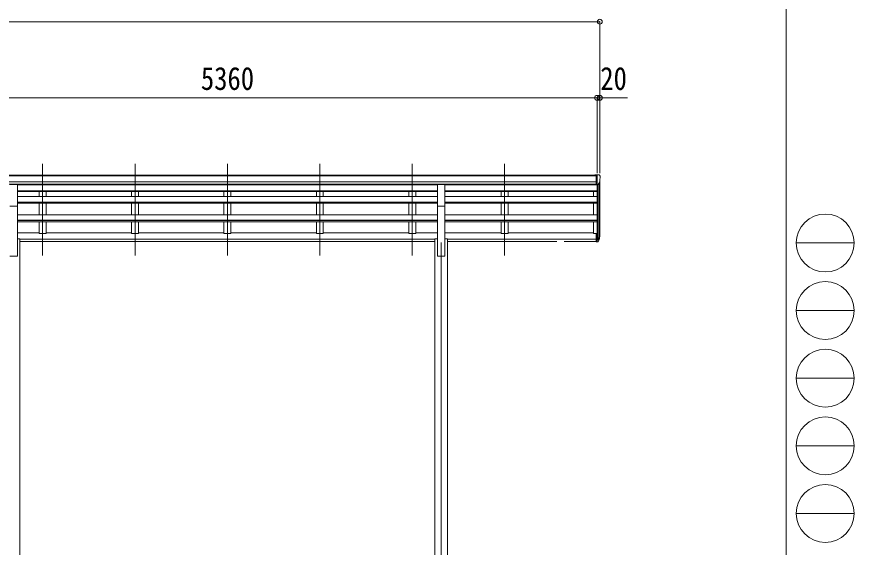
# Model space of a CAD drawing. Units: millimetres at full size. Extents: x -9783 to 9892, y -6828 to 6752.
# Drawn here: x 3819 to 9892, y -3468 to 377 of the extents above; entities that cross this region are included whole.
import ezdxf
from ezdxf.enums import TextEntityAlignment as Align

# ---------------------------------------------------------------- set-up
doc = ezdxf.new("R2010")
doc.units = ezdxf.units.MM
doc.header["$LTSCALE"] = 35
doc.header["$PDMODE"] = 32
doc.header["$PDSIZE"] = 35
for name, color, linetype, lineweight in [('0-1_本体', 4, 'Continuous', 9), ('0-2_部品', 7, 'Continuous', 9), ('0-8_PARTS2', 2, 'Continuous', 9), ('0-A_寸法', 6, 'Continuous', 9), ('F-0_240', 7, 'Continuous', 9)]:
    doc.layers.add(name, color=color, linetype=linetype, lineweight=lineweight)
doc.styles.add('ＭＳ ゴシック', font='')
doc.styles.get('ＭＳ ゴシック').set_extended_font_data('MS Gothic')

msp = doc.modelspace()

# ---------------------------------------------------------------- linework, layer by layer
at = {"layer": '0-1_本体'}
for p, q in [((8020.22, -770.7), (2683.22, -770.7)), ((8020.22, -776.05), (2683.22, -776.05)), ((8020.22, -819.58), (2673.22, -819.58)), ((8020.22, -837.25), (2673.22, -837.25)), ((6869.22, -839.62), (3824.22, -839.62)), ((6869.22, -842.62), (3824.22, -842.62)), ((3981.72, -839.62), (3981.72, -842.62)), ((4031.72, -839.62), (4031.72, -842.62)), ((4651.72, -839.62), (4651.72, -842.62)), ((4701.72, -839.62), (4701.72, -842.62)), ((5321.72, -839.62), (5321.72, -842.62)), ((5371.72, -839.62), (5371.72, -842.62)), ((5991.72, -839.7), (5991.72, -842.54)), ((6041.72, -839.7), (6041.72, -842.54)), ((6661.72, -839.7), (6661.72, -842.01)), ((6711.72, -839.7), (6711.72, -842.01)), ((8020.22, -839.62), (6924.22, -839.62)), ((8026.72, -842.62), (6924.22, -842.62)), ((7331.72, -839.7), (7331.72, -842.01)), ((7381.72, -839.7), (7381.72, -842.01)), ((8001.72, -842.62), (8001.72, -839.62)), ((8026.72, -842.08), (8026.72, -1192.57)), ((8032.72, -841.6), (8032.72, -1237.01)), ((8042.43, -826.25), (8042.43, -1219.01)), ((8046.72, -1196.43), (8046.72, -807.45)), ((3824.22, -884.78), (6869.22, -884.78)), ((3824.22, -886.17), (6869.22, -886.17)), ((3824.22, -889.95), (6869.22, -889.95)), ((3981.72, -889.95), (3981.72, -926.02)), ((4031.72, -889.95), (4031.72, -926.02)), ((4651.72, -889.95), (4651.72, -926.02)), ((4701.72, -889.95), (4701.72, -926.02)), ((5321.72, -889.95), (5321.72, -926.02)), ((5371.72, -889.95), (5371.72, -926.02)), ((5991.72, -889.95), (5991.72, -926.02)), ((6041.72, -889.95), (6041.72, -926.02)), ((6661.72, -889.95), (6661.72, -926.02)), ((6711.72, -889.95), (6711.72, -926.02)), ((6924.22, -884.78), (8026.72, -884.78)), ((6924.22, -886.17), (8026.72, -886.17)), ((6924.22, -889.95), (8026.72, -889.95)), ((7331.72, -889.95), (7331.72, -926.02)), ((7381.72, -889.95), (7381.72, -926.02)), ((8001.72, -926.02), (8001.72, -889.95)), ((3824.22, -926.02), (6869.22, -926.02)), ((3824.22, -966.76), (6869.22, -966.76)), ((3824.22, -968.24), (6869.22, -968.24)), ((3824.22, -1359.27), (3824.22, -971.04)), ((6869.22, -1359.27), (6869.22, -971.04)), ((6924.22, -926.02), (8026.72, -926.02)), ((6924.22, -966.76), (8026.72, -966.76)), ((6924.22, -968.24), (8026.72, -968.24)), ((6924.22, -1359.27), (6924.22, -971.04)), ((3824.22, -975.03), (6869.22, -975.03)), ((3981.72, -975.03), (3981.72, -1058.38)), ((4031.72, -975.03), (4031.72, -1058.38)), ((4651.72, -975.03), (4651.72, -1058.38)), ((4701.72, -975.03), (4701.72, -1058.38)), ((5321.72, -975.03), (5321.72, -1058.38)), ((5371.72, -975.03), (5371.72, -1058.38)), ((5991.72, -975.03), (5991.72, -1058.08)), ((6041.72, -975.03), (6041.72, -1058.08)), ((6661.72, -975.03), (6661.72, -1058.08)), ((6711.72, -975.03), (6711.72, -1058.08)), ((6924.22, -975.03), (8026.72, -975.03)), ((7331.72, -975.03), (7331.72, -1058.08)), ((7381.72, -975.03), (7381.72, -1058.08)), ((8001.72, -1058.38), (8001.72, -975.03)), ((6869.22, -1058.38), (3824.22, -1058.38)), ((8026.72, -1058.38), (6924.22, -1058.38)), ((3824.22, -1097.6), (6869.22, -1097.6)), ((3824.22, -1099.07), (6869.22, -1099.07)), ((3824.22, -1108.73), (6869.22, -1108.73)), ((3981.72, -1108.56), (3981.72, -1194.8)), ((4031.72, -1108.56), (4031.72, -1194.8)), ((4651.72, -1108.56), (4651.72, -1194.8)), ((4701.72, -1108.56), (4701.72, -1194.8)), ((5321.72, -1108.56), (5321.72, -1194.8)), ((5371.72, -1108.56), (5371.72, -1194.8)), ((5991.72, -1108.56), (5991.72, -1194.8)), ((6041.72, -1108.56), (6041.72, -1194.8)), ((6661.72, -1108.56), (6661.72, -1194.8)), ((6711.72, -1108.56), (6711.72, -1194.8)), ((6924.22, -1097.6), (8026.72, -1097.6)), ((6924.22, -1099.07), (8026.72, -1099.07)), ((6924.22, -1108.73), (8026.72, -1108.73)), ((7331.72, -1108.56), (7331.72, -1194.8)), ((7381.72, -1108.56), (7381.72, -1194.8)), ((8001.72, -1194.8), (8001.72, -1108.73)), ((3981.72, -1189.98), (3824.22, -1189.98)), ((3981.72, -1194.78), (4031.72, -1194.78)), ((4651.72, -1189.98), (4031.72, -1189.98)), ((4651.72, -1194.78), (4701.72, -1194.78)), ((5321.72, -1189.98), (4701.72, -1189.98)), ((5321.72, -1194.78), (5371.72, -1194.78)), ((5991.72, -1189.98), (5371.72, -1189.98)), ((5991.72, -1194.78), (6041.72, -1194.78)), ((6661.72, -1189.98), (6041.72, -1189.98)), ((6661.72, -1194.78), (6711.72, -1194.78)), ((6869.22, -1189.98), (6711.72, -1189.98)), ((7331.72, -1189.98), (6924.22, -1189.98)), ((7331.72, -1194.78), (7381.72, -1194.78)), ((8001.72, -1189.98), (7381.72, -1189.98)), ((8001.72, -1194.78), (8020.22, -1194.78)), ((3841.92, -1232.89), (3824.22, -1232.89)), ((3841.92, -1232.89), (3841.92, -4409.27)), ((6851.52, -1234.29), (3841.92, -1234.29)), ((6851.52, -1235.67), (3841.92, -1235.67)), ((6851.52, -1252.84), (3841.92, -1252.84)), ((6869.22, -1232.89), (6851.52, -1232.89)), ((6851.52, -1232.89), (6851.52, -4409.27)), ((6941.92, -1232.89), (6924.22, -1232.89)), ((6941.92, -1232.89), (6941.92, -4409.25)), ((8020.22, -1234.29), (6941.92, -1234.29)), ((8020.22, -1235.67), (6941.92, -1235.67)), ((7734.72, -1252.84), (6941.92, -1252.84)), ((8020.22, -1252.84), (7788.72, -1252.84)), ((3824.22, -1359.27), (3769.22, -1359.27)), ((6924.22, -1359.27), (6869.22, -1359.27))]:
    msp.add_line(p, q, dxfattribs=at)
at = {"layer": '0-2_部品'}
for p, q in [((8020.22, -768.65), (8010.22, -768.73)), ((8010.22, -770.25), (8010.22, -768.73)), ((8020.22, -840.63), (8020.22, -768.65)), ((8038.72, -768.65), (8020.22, -768.65)), ((8026.72, -841.63), (8026.72, -768.65)), ((8038.72, -768.65), (8041.05, -768.79)), ((8041.81, -769.21), (8045.87, -775.02)), ((8048.72, -778.02), (8048.72, -778.65)), ((3824.22, -838.51), (3769.22, -838.51)), ((3824.22, -995.47), (3824.22, -838.51)), ((6924.22, -838.51), (6869.22, -838.51)), ((6869.22, -995.47), (6869.22, -838.51)), ((6924.22, -995.47), (6924.22, -838.51)), ((8020.22, -840.63), (8026.72, -840.63)), ((8026.72, -841.63), (8031.92, -841.31)), ((8034.34, -839.82), (8043.62, -823.75)), ((3824.22, -995.47), (3769.22, -995.47)), ((6924.22, -995.47), (6869.22, -995.47)), ((8020.22, -1193.95), (8020.22, -1255.02)), ((8020.22, -1193.95), (8026.72, -1193.95)), ((8026.72, -1193.95), (8026.72, -1255.84)), ((8020.22, -1232.27), (8026.72, -1232.27)), ((8020.22, -1237.67), (8026.72, -1237.67)), ((8020.22, -1255.02), (8026.72, -1255.02)), ((8026.72, -1238.67), (8031.85, -1238.67)), ((8026.72, -1240.67), (8031.56, -1240.67)), ((8026.72, -1255.84), (8031.56, -1255.84)), ((8033.15, -1237.92), (8042.9, -1219.5)), ((8044.32, -1219.99), (8034.16, -1239.17)), ((8041.74, -1236.85), (8034.16, -1254.34))]:
    msp.add_line(p, q, dxfattribs=at)
for centre, radius, start, end in [((8040.99, -769.79), 1, 35, 86.5), ((7846.72, -778.65), 202, 347.09739, 0), ((8045.72, -778.02), 3, 0, 87), ((8031.74, -838.32), 3, 273.5, 330), ((7913.5, -1200.77), 133.22, 344.28698, 356.72013), ((7958.77, -1193.55), 88.05, 342.78929, 2.77608), ((7958.06, -1197.83), 89.07, 345.58812, 5.50424), ((8031.56, -1237.67), 3, 270, 330), ((8031.56, -1252.84), 3, 270, 330), ((8031.85, -1237.17), 1.5, 270, 330)]:
    msp.add_arc(centre, radius, start, end, dxfattribs=at)
at = {"layer": '0-8_PARTS2'}
for p, q in [((4006.72, -1353.04), (4006.72, -690.52)), ((4676.72, -1353.04), (4676.72, -690.52)), ((5346.72, -1353.04), (5346.72, -690.52)), ((6016.72, -1353.04), (6016.72, -690.52)), ((6686.72, -1353.04), (6686.72, -690.52)), ((7356.72, -1353.04), (7356.72, -690.52)), ((6896.72, -1259.25), (6896.72, -4509.25))]:
    msp.add_line(p, q, dxfattribs=at)
at = {"layer": '0-A_寸法'}
for p, q in [((-2713.28, 340.66), (8046.72, 340.66)), ((8046.72, 340.66), (8046.72, -210.89)), ((2666.72, -210.89), (8026.72, -210.89)), ((8026.72, -210.89), (8026.72, -756.51)), ((8026.72, -210.89), (8046.72, -210.89)), ((8046.72, -210.89), (8046.72, -756.51)), ((8046.72, -210.89), (8246.72, -210.89))]:
    msp.add_line(p, q, dxfattribs=at)
for p in [(8046.72, 340.66), (8026.72, -210.89), (8046.72, -210.89)]:
    msp.add_point(p, dxfattribs=at)
at = {"layer": 'F-0_240', "color": 5}
msp.add_line((9396.97, 6751.9), (9396.97, -6828.1), dxfattribs=at)
at = {"layer": 'F-0_240', "color": 4}
for p, q in [((9471.77, -1263.1), (9891.77, -1263.1)), ((9471.77, -1753.1), (9891.77, -1753.1)), ((9471.77, -2243.1), (9891.77, -2243.1)), ((9471.77, -2733.1), (9891.77, -2733.1)), ((9471.77, -3223.1), (9891.77, -3223.1))]:
    msp.add_line(p, q, dxfattribs=at)
for centre in [(9681.77, -1263.1), (9681.77, -1753.1), (9681.77, -2243.1), (9681.77, -2733.1), (9681.77, -3223.1)]:
    msp.add_circle(centre, 210, dxfattribs=at)

# ---------------------------------------------------------------- texts
at = {"layer": '0-A_寸法', "color": 7, "style": 'ＭＳ ゴシック', "width": 0.85}
for s, p in [('5360', (5154.22, -203.89)), ('20', (8050.47, -203.89))]:
    msp.add_text(s, height=166.8, dxfattribs=at).set_placement(p, align=Align.BOTTOM_LEFT)

doc.saveas('drawing.dxf')
